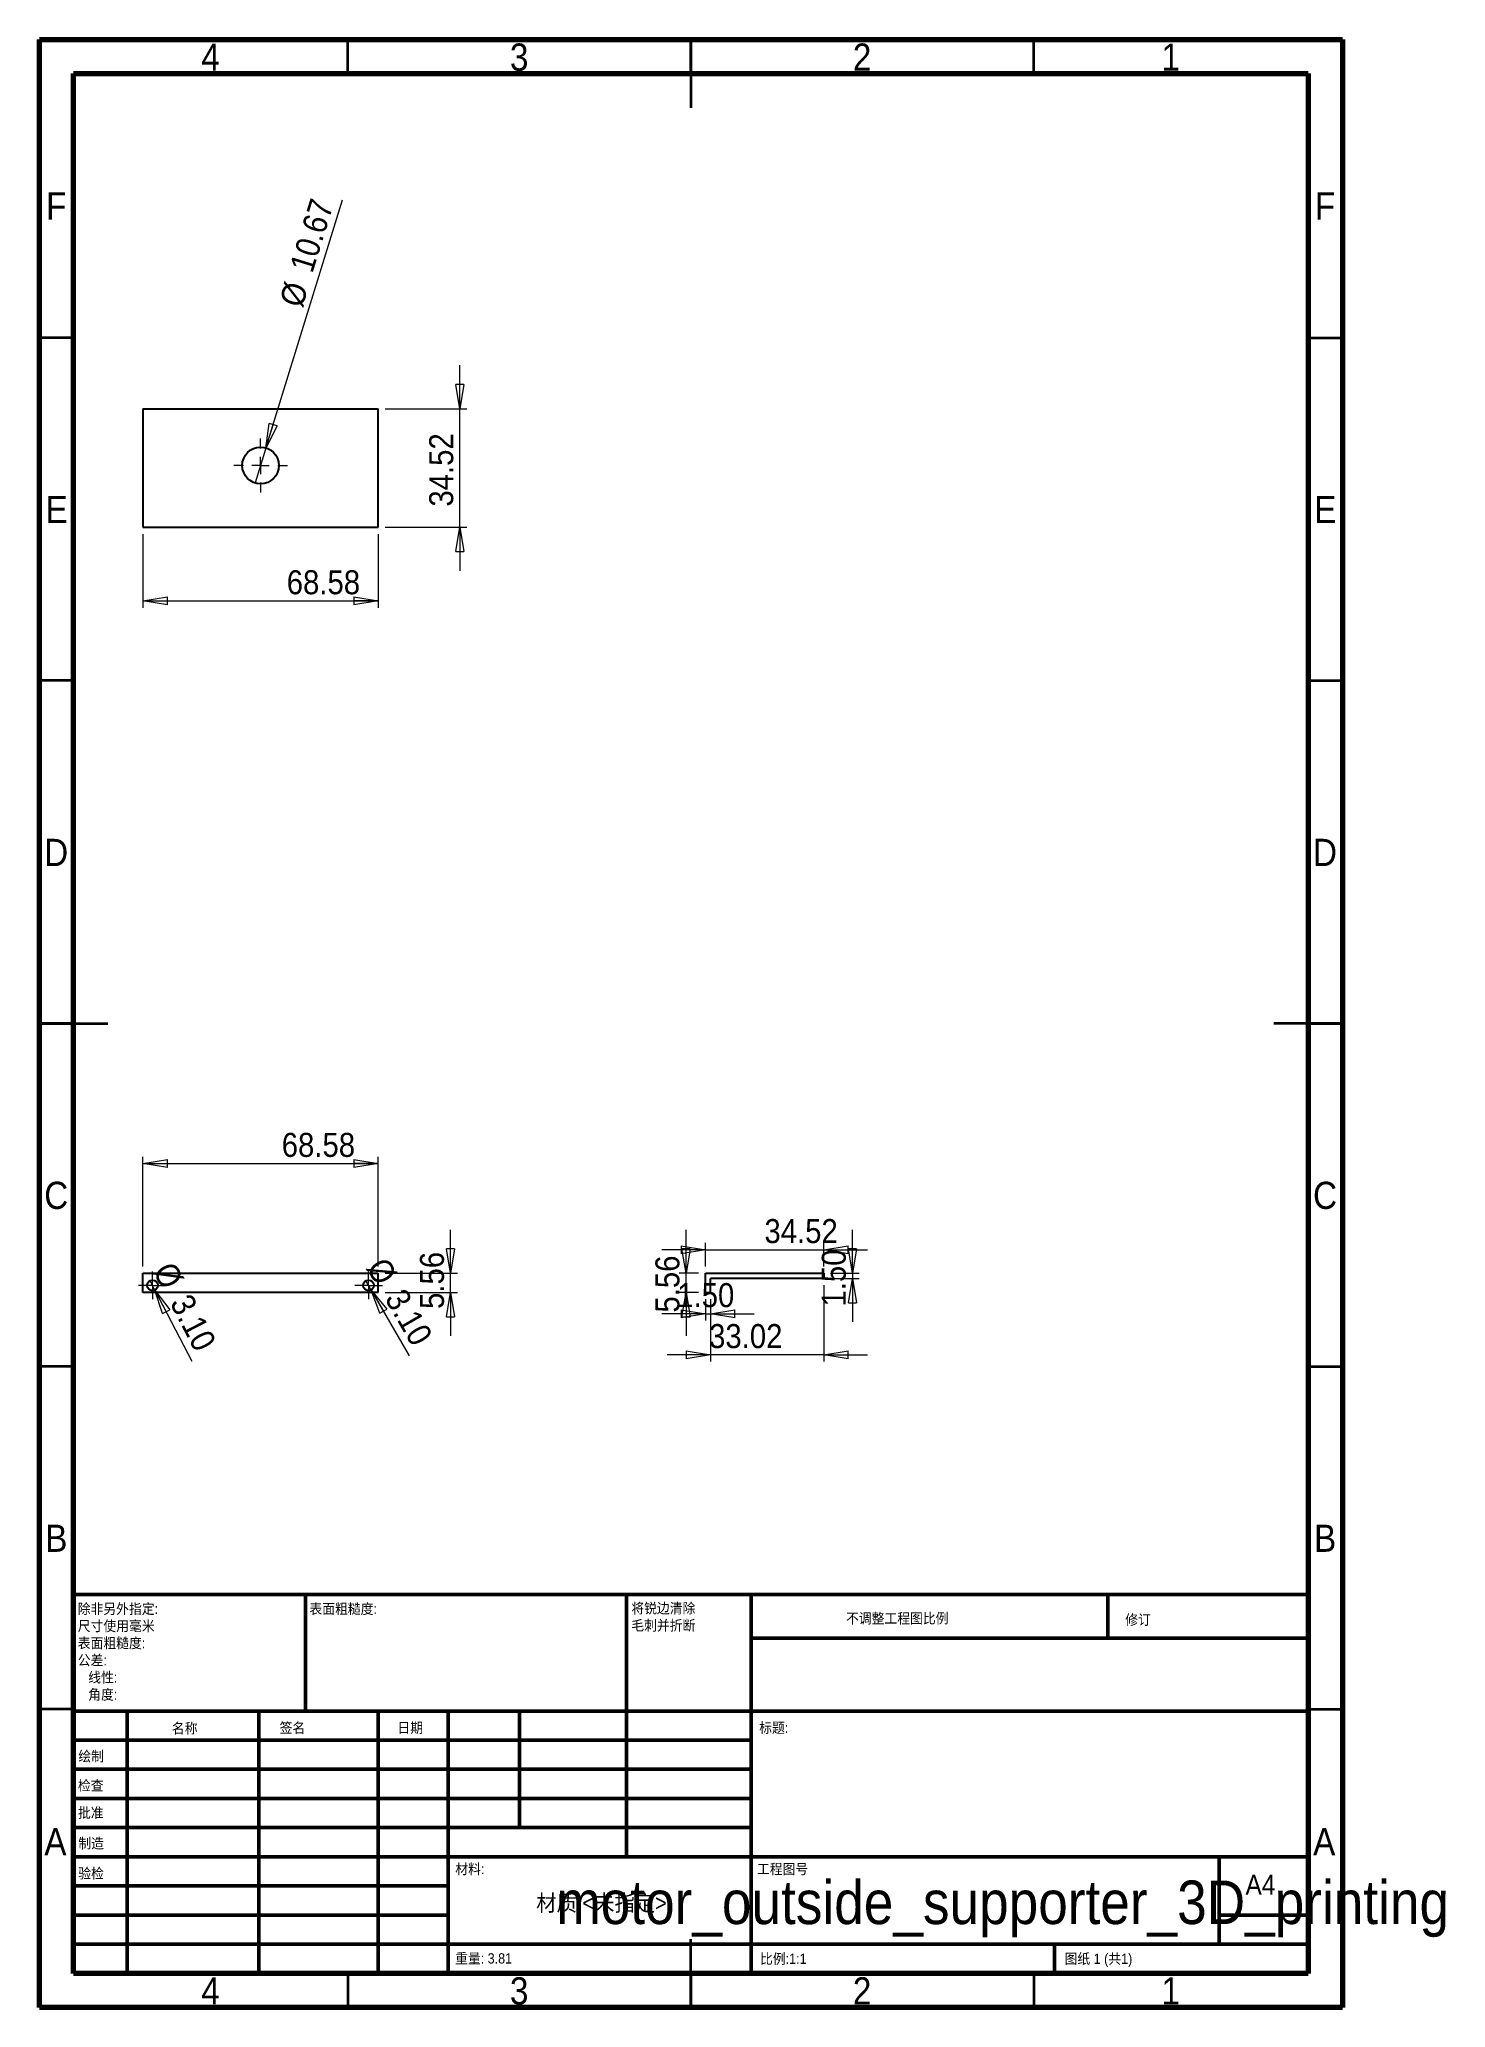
# Model space of a CAD drawing. Header units: millimetres. Extents: x 15 to 220, y 5 to 292.
import ezdxf

# ---------------------------------------------------------------- set-up
doc = ezdxf.new("R2010")
doc.units = ezdxf.units.MM
doc.styles.add('SLDTEXTSTYLE0', font='GOTHIC.TTF', dxfattribs={"width": 0.913})
doc.styles.add('SLDTEXTSTYLE1', font='GOTHIC.TTF', dxfattribs={"width": 0.913, "bigfont": 'bigfont'})
doc.dimstyles.new('SLDDIMSTYLE0', dxfattribs={"dimtxt": 3.5, "dimasz": 3.556, "dimexe": 0, "dimexo": 0.0625, "dimgap": 0.875, "dimtad": 1, "dimlfac": 2, "dimrnd": 1e-09, "dimzin": 12, "dimdsep": 46, "dimtxsty": 'SLDTEXTSTYLE0', "dimblk1": 'CLOSED', "dimblk2": 'CLOSED', "dimsah": 1, "dimcen": 0.09, "dimadec": 0, "dimazin": 3, "dimtfac": 1, "dimtofl": 0, "dimtmove": 0, "dimatfit": 3, "dimldrblk": 'CLOSED', "dimfxl": 0, "dimfrac": 2, "dimtolj": 1, "dimtzin": 12, "dimarcsym": 0})
doc.dimstyles.new('SLDDIMSTYLE1', dxfattribs={"dimtxt": 3.5, "dimasz": 3.556, "dimexe": 0, "dimexo": 0.0625, "dimgap": 0.875, "dimtad": 1, "dimlfac": 2, "dimrnd": 1e-09, "dimzin": 12, "dimdsep": 46, "dimtxsty": 'SLDTEXTSTYLE0', "dimblk1": 'CLOSED', "dimblk2": 'CLOSED', "dimsah": 1, "dimcen": 0.09, "dimadec": 0, "dimazin": 3, "dimtfac": 1, "dimtmove": 0, "dimatfit": 0, "dimldrblk": 'CLOSED', "dimfxl": 0, "dimfrac": 2, "dimtolj": 1, "dimtzin": 12, "dimarcsym": 0})
doc.dimstyles.new('SLDDIMSTYLE2', dxfattribs={"dimtxt": 3.5, "dimasz": 3.556, "dimexe": 0, "dimexo": 0.0625, "dimgap": 0.875, "dimtad": 1, "dimlfac": 2, "dimrnd": 1e-09, "dimzin": 4, "dimdsep": 46, "dimtxsty": 'SLDTEXTSTYLE0', "dimblk1": 'NONE', "dimblk2": 'CLOSED', "dimsah": 1, "dimcen": 0, "dimadec": 0, "dimazin": 1, "dimtfac": 1, "dimtmove": 0, "dimatfit": 3, "dimldrblk": 'NONE', "dimfxl": 0, "dimfrac": 2, "dimtolj": 1, "dimtzin": 12, "dimarcsym": 0})
doc.dimstyles.new('SLDDIMSTYLE3', dxfattribs={"dimtxt": 3.5, "dimasz": 3.556, "dimexe": 0, "dimexo": 0.0625, "dimgap": 0.875, "dimtad": 1, "dimlfac": 2, "dimrnd": 1e-09, "dimzin": 12, "dimdsep": 46, "dimtxsty": 'SLDTEXTSTYLE0', "dimblk1": 'NONE', "dimblk2": 'CLOSED', "dimsah": 1, "dimcen": 0, "dimadec": 0, "dimazin": 3, "dimtfac": 1, "dimtmove": 0, "dimatfit": 3, "dimldrblk": 'NONE', "dimfxl": 0, "dimfrac": 2, "dimtolj": 1, "dimtzin": 12, "dimarcsym": 0})
doc.dimstyles.new('SLDDIMSTYLE4', dxfattribs={"dimtxt": 3.5, "dimasz": 3.556, "dimexe": 0, "dimexo": 0.0625, "dimgap": 0.875, "dimtad": 1, "dimlfac": 2, "dimrnd": 1e-09, "dimzin": 4, "dimdsep": 46, "dimtxsty": 'SLDTEXTSTYLE0', "dimblk1": 'CLOSED', "dimblk2": 'CLOSED', "dimsah": 1, "dimcen": 0.09, "dimadec": 0, "dimazin": 1, "dimtfac": 1, "dimtmove": 0, "dimatfit": 0, "dimldrblk": 'CLOSED', "dimfxl": 0, "dimfrac": 2, "dimtolj": 1, "dimtzin": 12, "dimarcsym": 0})

# ---------------------------------------------------------------- blocks, each defined once
blk = doc.blocks.new('_Closed')
at = {"color": 0, "linetype": 'ByBlock', "lineweight": -2}
for p, q in [((-1, 0.166667), (0, 0)), ((-1, 0.166667), (-1, -0.166667)), ((0, 0), (-1, -0.166667)), ((0, 0), (-1, 0))]:
    blk.add_line(p, q, dxfattribs=at)
blk = doc.blocks.new('_D')
at = {"color": 7, "linetype": 'Continuous', "lineweight": 0}
for p, q in [((30.11, 113.08), (30.11, 129.08)), ((30.11, 128.08), (64.4, 128.08)), ((64.4, 113.08), (64.4, 129.08))]:
    blk.add_line(p, q, dxfattribs=at)
at = {"color": 7, "linetype": 'Continuous', "lineweight": 18, "xscale": 3.556, "yscale": 3.556, "rotation": 180.0000000000004}
blk.add_blockref('_Closed', (30.11, 128.08, 7.88), dxfattribs=at)
at = {"color": 7, "linetype": 'Continuous', "lineweight": 18, "xscale": 3.556, "yscale": 3.556}
blk.add_blockref('_Closed', (64.4, 128.08, 7.88), dxfattribs=at)
at = {"color": 7, "linetype": 'Continuous', "lineweight": 18, "insert": (50.34, 132.55), "char_height": 3.5, "attachment_point": 1, "style": 'SLDTEXTSTYLE0'}
blk.add_mtext('68.58', dxfattribs=at)
blk = doc.blocks.new('_D_1')
at = {"color": 7, "linetype": 'Continuous', "lineweight": 0}
for p, q in [((74.96, 112.08), (74.96, 118.43)), ((65.4, 112.08), (75.96, 112.08)), ((74.96, 109.3), (74.96, 112.08)), ((65.4, 109.3), (75.96, 109.3)), ((74.96, 109.3), (74.96, 102.95))]:
    blk.add_line(p, q, dxfattribs=at)
at = {"color": 7, "linetype": 'Continuous', "lineweight": 18, "xscale": 3.556, "yscale": 3.556}
for p, rotation in [((74.96, 112.08, 7.88), 270.0000000000004), ((74.96, 109.3, 7.88), 90.0000000000004)]:
    blk.add_blockref('_Closed', p, dxfattribs=dict(at, rotation=rotation))
at = {"color": 7, "linetype": 'Continuous', "lineweight": 18, "insert": (70.49, 106.88), "char_height": 3.5, "attachment_point": 1, "rotation": 90, "style": 'SLDTEXTSTYLE0'}
blk.add_mtext('5.56', dxfattribs=at)
blk = doc.blocks.new('_D_2')
at = {"color": 7, "linetype": 'Continuous', "lineweight": 0}
for q in [(62.61, 110.99), (68.93, 100.04)]:
    blk.add_line((63.39, 109.64), q, dxfattribs=at)
at = {"color": 7, "linetype": 'Continuous', "lineweight": 18, "xscale": 3.556, "yscale": 3.556, "rotation": 120.0000000000001}
blk.add_blockref('_Closed', (63.39, 109.64, 7.88), dxfattribs=at)
at = {"color": 7, "linetype": 'Continuous', "lineweight": 18, "char_height": 3.5, "attachment_point": 1, "rotation": 300, "style": 'SLDTEXTSTYLE0'}
for s, insert in [('%%c', (65.63, 114.69)), ('3.10', (68.32, 110.14))]:
    blk.add_mtext(s, dxfattribs=dict(at, insert=insert))
blk = doc.blocks.new('_None')
blk = doc.blocks.new('_D_3')
at = {"color": 7, "linetype": 'Continuous', "lineweight": 0}
for q in [(31.15, 111), (37.23, 99.27)]:
    blk.add_line((31.86, 109.63), q, dxfattribs=at)
at = {"color": 7, "linetype": 'Continuous', "lineweight": 18, "xscale": 3.556, "yscale": 3.556, "rotation": 117.3950958081473}
blk.add_blockref('_Closed', (31.86, 109.63, 7.88), dxfattribs=at)
at = {"color": 7, "linetype": 'Continuous', "lineweight": 18, "char_height": 3.5, "attachment_point": 1, "rotation": 297.3951, "style": 'SLDTEXTSTYLE0'}
for s, insert in [('%%c', (34.6, 114.05)), ('3.10', (37.08, 109.38))]:
    blk.add_mtext(s, dxfattribs=dict(at, insert=insert))
blk = doc.blocks.new('SW_CENTERMARKSYMBOL_0')
at = {"color": 0, "linetype": 'Continuous', "lineweight": 18}
for p, q in [((-1.25, 0), (-2.025, 0)), ((0, 0), (-1.25, 0)), ((0, 1.25), (0, 2.025)), ((0, 0), (0, 1.25)), ((0, 0), (0, -1.25)), ((0, 0), (1.25, 0)), ((1.25, 0), (2.025, 0)), ((0, -1.25), (0, -2.025))]:
    blk.add_line(p, q, dxfattribs=at)
blk = doc.blocks.new('SW_CENTERMARKSYMBOL_1')
at = {"color": 0, "linetype": 'Continuous', "lineweight": 18}
for p, q in [((-1.25, 0), (-2.025, 0)), ((0, 0), (-1.25, 0)), ((0, 1.25), (0, 2.025)), ((0, 0), (0, 1.25)), ((0, 0), (0, -1.25)), ((0, 0), (1.25, 0)), ((1.25, 0), (2.025, 0)), ((0, -1.25), (0, -2.025))]:
    blk.add_line(p, q, dxfattribs=at)
blk = doc.blocks.new('_D_4')
at = {"color": 7, "linetype": 'Continuous', "lineweight": 0}
for p, q in [((30.11, 219.86), (30.11, 209.12)), ((64.4, 219.86), (64.4, 209.12)), ((30.11, 210.12), (64.4, 210.12))]:
    blk.add_line(p, q, dxfattribs=at)
at = {"color": 7, "linetype": 'Continuous', "lineweight": 18, "xscale": 3.556, "yscale": 3.556, "rotation": 180.0000000000004}
blk.add_blockref('_Closed', (30.11, 210.12, -0.38), dxfattribs=at)
at = {"color": 7, "linetype": 'Continuous', "lineweight": 18, "xscale": 3.556, "yscale": 3.556}
blk.add_blockref('_Closed', (64.4, 210.12, -0.38), dxfattribs=at)
at = {"color": 7, "linetype": 'Continuous', "lineweight": 18, "insert": (51.07, 214.59), "char_height": 3.5, "attachment_point": 1, "style": 'SLDTEXTSTYLE0'}
blk.add_mtext('68.58', dxfattribs=at)
blk = doc.blocks.new('_D_5')
at = {"color": 7, "linetype": 'Continuous', "lineweight": 0}
for p, q in [((76.31, 238.12), (76.31, 244.47)), ((65.4, 238.12), (77.31, 238.12)), ((76.31, 220.86), (76.31, 238.12)), ((65.4, 220.86), (77.31, 220.86)), ((76.31, 220.86), (76.31, 214.51))]:
    blk.add_line(p, q, dxfattribs=at)
at = {"color": 7, "linetype": 'Continuous', "lineweight": 18, "xscale": 3.556, "yscale": 3.556}
for p, rotation in [((76.31, 238.12, -0.38), 270.0000000000004), ((76.31, 220.86, -0.38), 90.0000000000004)]:
    blk.add_blockref('_Closed', p, dxfattribs=dict(at, rotation=rotation))
at = {"color": 7, "linetype": 'Continuous', "lineweight": 18, "insert": (71.84, 223.87), "char_height": 3.5, "attachment_point": 1, "rotation": 90, "style": 'SLDTEXTSTYLE0'}
blk.add_mtext('34.52', dxfattribs=at)
blk = doc.blocks.new('_D_6')
at = {"color": 7, "linetype": 'Continuous', "lineweight": 0}
for q in [(59.2, 268.6), (46.46, 227.32)]:
    blk.add_line((48.04, 232.41), q, dxfattribs=at)
at = {"color": 7, "linetype": 'Continuous', "lineweight": 18, "xscale": 3.556, "yscale": 3.556, "rotation": 252.8598575271301}
blk.add_blockref('_Closed', (48.04, 232.41, -0.38), dxfattribs=at)
at = {"color": 7, "linetype": 'Continuous', "lineweight": 18, "char_height": 3.5, "attachment_point": 1, "rotation": 72.8599, "style": 'SLDTEXTSTYLE0'}
for s, insert in [('10.67', (51.45, 258.81)), ('%%c', (49.95, 253.75))]:
    blk.add_mtext(s, dxfattribs=dict(at, insert=insert))
blk = doc.blocks.new('SW_CENTERMARKSYMBOL_2')
at = {"color": 0, "linetype": 'Continuous', "lineweight": 18}
for p, q in [((0, 2.5), (0, 3.917)), ((-2.5, 0), (-3.917, 0)), ((0, 0), (-1.25, 0)), ((0, 0), (0, 1.25)), ((0, 0), (0, -1.25)), ((0, 0), (1.25, 0)), ((2.5, 0), (3.917, 0)), ((0, -2.5), (0, -3.917))]:
    blk.add_line(p, q, dxfattribs=at)
blk = doc.blocks.new('_D_7')
at = {"color": 7, "linetype": 'Continuous', "lineweight": 0}
for p, q in [((129.38, 110.33), (129.38, 99.2)), ((112.87, 108.3), (112.87, 99.2)), ((112.87, 100.2), (106.52, 100.2)), ((129.38, 100.2), (112.87, 100.2)), ((129.38, 100.2), (135.73, 100.2))]:
    blk.add_line(p, q, dxfattribs=at)
at = {"color": 7, "linetype": 'Continuous', "lineweight": 18, "xscale": 3.556, "yscale": 3.556}
blk.add_blockref('_Closed', (112.87, 100.2), dxfattribs=at)
at = {"color": 7, "linetype": 'Continuous', "lineweight": 18, "xscale": 3.556, "yscale": 3.556, "rotation": 180.0000000000004}
blk.add_blockref('_Closed', (129.38, 100.2), dxfattribs=at)
at = {"color": 7, "linetype": 'Continuous', "lineweight": 18, "insert": (112.65, 104.67), "char_height": 3.5, "attachment_point": 1, "style": 'SLDTEXTSTYLE0'}
blk.add_mtext('33.02', dxfattribs=at)
blk = doc.blocks.new('_D_8')
at = {"color": 7, "linetype": 'Continuous', "lineweight": 0}
for p, q in [((112.12, 115.51), (105.77, 115.51)), ((112.12, 113.08), (112.12, 116.51)), ((112.12, 115.51), (129.38, 115.51)), ((129.38, 113.08), (129.38, 116.51)), ((129.38, 115.51), (135.73, 115.51))]:
    blk.add_line(p, q, dxfattribs=at)
at = {"color": 7, "linetype": 'Continuous', "lineweight": 18, "xscale": 3.556, "yscale": 3.556}
blk.add_blockref('_Closed', (112.12, 115.51), dxfattribs=at)
at = {"color": 7, "linetype": 'Continuous', "lineweight": 18, "xscale": 3.556, "yscale": 3.556, "rotation": 180.0000000000004}
blk.add_blockref('_Closed', (129.38, 115.51), dxfattribs=at)
at = {"color": 7, "linetype": 'Continuous', "lineweight": 18, "insert": (120.72, 119.98), "char_height": 3.5, "attachment_point": 1, "style": 'SLDTEXTSTYLE0'}
blk.add_mtext('34.52', dxfattribs=at)
blk = doc.blocks.new('_D_9')
at = {"color": 7, "linetype": 'Continuous', "lineweight": 0}
for p, q in [((133.55, 112.08), (133.55, 118.43)), ((130.38, 112.08), (134.55, 112.08)), ((133.55, 112.08), (133.55, 111.33)), ((130.38, 111.33), (134.55, 111.33)), ((133.55, 111.33), (133.55, 104.98))]:
    blk.add_line(p, q, dxfattribs=at)
at = {"color": 7, "linetype": 'Continuous', "lineweight": 18, "xscale": 3.556, "yscale": 3.556}
for p, rotation in [((133.55, 112.08), 270.0000000000004), ((133.55, 111.33), 90.0000000000004)]:
    blk.add_blockref('_Closed', p, dxfattribs=dict(at, rotation=rotation))
at = {"color": 7, "linetype": 'Continuous', "lineweight": 18, "insert": (129.08, 107.23), "char_height": 3.5, "attachment_point": 1, "rotation": 90, "style": 'SLDTEXTSTYLE0'}
blk.add_mtext('1.50', dxfattribs=at)
blk = doc.blocks.new('_D_10')
at = {"color": 7, "linetype": 'Continuous', "lineweight": 0}
for p, q in [((109.29, 112.08), (109.29, 118.43)), ((111.12, 112.08), (108.29, 112.08)), ((109.29, 109.3), (109.29, 112.08)), ((111.12, 109.3), (108.29, 109.3)), ((109.29, 109.3), (109.29, 102.95))]:
    blk.add_line(p, q, dxfattribs=at)
at = {"color": 7, "linetype": 'Continuous', "lineweight": 18, "xscale": 3.556, "yscale": 3.556}
for p, rotation in [((109.29, 112.08), 270.0000000000004), ((109.29, 109.3), 90.0000000000004)]:
    blk.add_blockref('_Closed', p, dxfattribs=dict(at, rotation=rotation))
at = {"color": 7, "linetype": 'Continuous', "lineweight": 18, "insert": (104.82, 106.35), "char_height": 3.5, "attachment_point": 1, "rotation": 90, "style": 'SLDTEXTSTYLE0'}
blk.add_mtext('5.56', dxfattribs=at)
blk = doc.blocks.new('_D_11')
at = {"color": 7, "linetype": 'Continuous', "lineweight": 0}
for p, q in [((112.12, 108.3), (112.12, 105.17)), ((112.87, 108.3), (112.87, 105.17)), ((112.12, 106.17), (105.77, 106.17)), ((112.12, 106.17), (112.87, 106.17)), ((112.87, 106.17), (119.22, 106.17))]:
    blk.add_line(p, q, dxfattribs=at)
at = {"color": 7, "linetype": 'Continuous', "lineweight": 18, "xscale": 3.556, "yscale": 3.556}
blk.add_blockref('_Closed', (112.12, 106.17), dxfattribs=at)
at = {"color": 7, "linetype": 'Continuous', "lineweight": 18, "xscale": 3.556, "yscale": 3.556, "rotation": 180.0000000000004}
blk.add_blockref('_Closed', (112.87, 106.17), dxfattribs=at)
at = {"color": 7, "linetype": 'Continuous', "lineweight": 18, "insert": (108.01, 110.64), "char_height": 3.5, "attachment_point": 1, "style": 'SLDTEXTSTYLE0'}
blk.add_mtext('1.50', dxfattribs=at)

msp = doc.modelspace()

# ---------------------------------------------------------------- linework, layer by layer
at = {"color": 7, "linetype": 'Continuous', "lineweight": 70}
for p, q in [((15, 5), (15, 292)), ((15, 292), (205, 292)), ((205, 292), (205, 5)), ((20, 10), (20, 287)), ((20, 287), (200, 287)), ((200, 287), (200, 10)), ((200, 10), (20, 10)), ((205, 5), (15, 5))]:
    msp.add_line(p, q, dxfattribs=at)
at = {"color": 7, "linetype": 'Continuous', "lineweight": 35}
for p, q in [((60, 287), (60, 292)), ((110, 292), (110, 282)), ((110, 287), (110, 292)), ((160, 287), (160, 292)), ((20, 248.5), (15, 248.5)), ((200, 248.5), (205, 248.5)), ((20, 198.5), (15, 198.5)), ((200, 198.5), (205, 198.5)), ((15, 148.5), (25, 148.5)), ((20, 148.5), (15, 148.5)), ((205, 148.5), (195, 148.5)), ((200, 148.5), (205, 148.5)), ((20, 98.5), (15, 98.5)), ((200, 98.5), (205, 98.5)), ((20, 48.5), (15, 48.5)), ((200, 48.5), (205, 48.5)), ((110, 5), (110, 15)), ((60, 10), (60, 5)), ((110, 10), (110, 5)), ((160, 10), (160, 5))]:
    msp.add_line(p, q, dxfattribs=at)
at = {"color": 7, "linetype": 'Continuous', "lineweight": 25}
for p, q in [((30.105, 238.12), (64.395, 238.12)), ((30.105, 238.12), (30.105, 220.86)), ((64.395, 220.86), (64.395, 238.12)), ((30.105, 220.86), (64.395, 220.86)), ((30.105, 109.299), (30.105, 112.081)), ((30.105, 112.081), (64.395, 112.081)), ((64.395, 109.299), (64.395, 112.081)), ((112.12, 109.299), (112.12, 112.081)), ((112.12, 112.081), (129.38, 112.081)), ((129.38, 112.081), (129.38, 111.331)), ((64.395, 109.299), (30.105, 109.299)), ((112.12, 109.299), (112.87, 109.299)), ((129.38, 111.331), (112.87, 111.331)), ((112.87, 109.299), (112.87, 111.331))]:
    msp.add_line(p, q, dxfattribs=at)
at = {"color": 7, "linetype": 'Continuous', "lineweight": 50}
for p, q in [((20, 65.25), (200, 65.25)), ((20, 65.25), (20, 10)), ((53.8, 48.25), (53.8, 65.25)), ((100.6, 65.25), (100.6, 27)), ((118.8, 65.25), (118.8, 10)), ((170.8, 58.875), (170.8, 65.25)), ((200, 58.875), (118.8, 58.875)), ((200, 48.25), (20, 48.25)), ((27.8, 48.25), (27.8, 10)), ((46.991, 48.25), (46.991, 10)), ((64.3989, 48.25), (64.3989, 10)), ((74.6, 10), (74.6, 48.25)), ((85, 31.25), (85, 48.25)), ((118.8, 44), (20, 44)), ((118.8, 39.75), (20, 39.75)), ((118.8, 35.5), (20, 35.5)), ((118.8, 31.25), (20, 31.25)), ((74.6, 27), (20, 27)), ((74.6, 27), (200, 27)), ((187, 14.25), (187, 27)), ((74.6, 22.7499), (20, 22.7499)), ((74.6, 18.5), (20, 18.5)), ((200, 18.5), (187, 18.5)), ((20, 14.25), (200, 14.25)), ((163, 10), (163, 14.25))]:
    msp.add_line(p, q, dxfattribs=at)
at = {"color": 7, "linetype": 'Continuous', "lineweight": 25}
for centre, radius in [((47.25, 229.865), 2.667), ((31.502, 110.315), 0.775), ((62.998, 110.315), 0.775)]:
    msp.add_circle(centre, radius, dxfattribs=at)

# ---------------------------------------------------------------- block references
at = {"color": 7, "linetype": 'Continuous', "lineweight": 0}
for name, p in [('SW_CENTERMARKSYMBOL_2', (47.25, 229.865)), ('SW_CENTERMARKSYMBOL_0', (31.502, 110.315)), ('SW_CENTERMARKSYMBOL_1', (62.998, 110.315))]:
    msp.add_blockref(name, p, dxfattribs=at)

# ---------------------------------------------------------------- texts
for s, insert, char_height, attachment_point, style in [('4', (39.96, 291.3966), 3.9687, 2, 'SLDTEXTSTYLE0'), ('3', (84.96, 291.3966), 3.9687, 2, 'SLDTEXTSTYLE0'), ('2', (134.96, 291.3966), 3.9687, 2, 'SLDTEXTSTYLE0'), ('1', (179.96, 291.3966), 3.9687, 2, 'SLDTEXTSTYLE0'), ('F', (17.4577, 269.6795), 3.9687, 2, 'SLDTEXTSTYLE0'), ('F', (202.4577, 269.6795), 3.9687, 2, 'SLDTEXTSTYLE0'), ('E', (17.5078, 225.4295), 3.9687, 2, 'SLDTEXTSTYLE0'), ('E', (202.5078, 225.4295), 3.9687, 2, 'SLDTEXTSTYLE0'), ('D', (17.4527, 175.4295), 3.9687, 2, 'SLDTEXTSTYLE0'), ('D', (202.4527, 175.4295), 3.9687, 2, 'SLDTEXTSTYLE0'), ('C', (17.4587, 125.4295), 3.9687, 2, 'SLDTEXTSTYLE0'), ('C', (202.4587, 125.4295), 3.9687, 2, 'SLDTEXTSTYLE0'), ('B', (17.4706, 75.4295), 3.9687, 2, 'SLDTEXTSTYLE0'), ('B', (202.4706, 75.4295), 3.9687, 2, 'SLDTEXTSTYLE0'), ('除非另外指定:', (20.5937, 63.9034), 1.5, 1, 'SLDTEXTSTYLE1'), ('表面粗糙度:', (54.3713, 63.9017), 1.5, 1, 'SLDTEXTSTYLE1'), ('将锐边清除', (101.3092, 63.9855), 1.5, 1, 'SLDTEXTSTYLE1'), ('尺寸使用毫米', (20.5937, 61.4034), 1.5, 1, 'SLDTEXTSTYLE1'), ('毛刺并折断', (101.3092, 61.4855), 1.5, 1, 'SLDTEXTSTYLE1'), ('不调整工程图比例', (132.6146, 62.5154), 1.5, 1, 'SLDTEXTSTYLE1'), ('修订', (173.3276, 62.3173), 1.5, 1, 'SLDTEXTSTYLE1'), ('表面粗糙度:', (20.5937, 58.9034), 1.5, 1, 'SLDTEXTSTYLE1'), ('公差:', (20.5937, 56.4034), 1.5, 1, 'SLDTEXTSTYLE1'), ('   线性:', (20.5937, 53.9034), 1.5, 1, 'SLDTEXTSTYLE1'), ('   角度:', (20.5937, 51.4034), 1.5, 1, 'SLDTEXTSTYLE1'), ('名称', (34.3222, 46.4839), 1.5, 1, 'SLDTEXTSTYLE1'), ('签名', (50.0336, 46.5442), 1.5, 1, 'SLDTEXTSTYLE1'), ('日期', (67.2147, 46.5586), 1.5, 1, 'SLDTEXTSTYLE1'), ('标题:', (119.9562, 46.5586), 1.5, 1, 'SLDTEXTSTYLE1'), ('绘制', (20.6847, 42.4121), 1.5, 1, 'SLDTEXTSTYLE1'), ('检查', (20.6236, 38.1368), 1.5, 1, 'SLDTEXTSTYLE1'), ('批准', (20.6216, 34.1592), 1.5, 1, 'SLDTEXTSTYLE1'), ('A', (17.3397, 31.1795), 3.9687, 2, 'SLDTEXTSTYLE0'), ('制造', (20.6822, 29.7161), 1.5, 1, 'SLDTEXTSTYLE1'), ('A', (202.3397, 31.1795), 3.9687, 2, 'SLDTEXTSTYLE0'), ('材料:', (75.6459, 25.9685), 1.5, 1, 'SLDTEXTSTYLE1'), ('工程图号', (119.6287, 25.9685), 1.5, 1, 'SLDTEXTSTYLE1'), ('验检', (20.6769, 25.3321), 1.5, 1, 'SLDTEXTSTYLE1'), ('motor_outside_supporter_3D_printing', (155.4667, 23.5325), 6.35, 2, 'SLDTEXTSTYLE0'), ('A4', (190.8712, 24.3723), 2.91042, 1, 'SLDTEXTSTYLE0'), ('材质 <未指定>', (96.9665, 21.4576), 2.38125, 2, 'SLDTEXTSTYLE1'), ('重量: 3.81', (75.6178, 12.9317), 1.4986, 1, 'SLDTEXTSTYLE1'), ('比例:1:1', (120.074, 12.8825), 1.5, 1, 'SLDTEXTSTYLE1'), ('图纸 1 (共1)', (164.4783, 12.8825), 1.5, 1, 'SLDTEXTSTYLE1'), ('4', (39.96, 9.4295), 3.9687, 2, 'SLDTEXTSTYLE0'), ('3', (84.96, 9.4295), 3.9687, 2, 'SLDTEXTSTYLE0'), ('2', (134.96, 9.4295), 3.9687, 2, 'SLDTEXTSTYLE0'), ('1', (179.96, 9.4295), 3.9687, 2, 'SLDTEXTSTYLE0')]:
    msp.add_mtext(s, dxfattribs=dict(at, insert=insert, char_height=char_height, attachment_point=attachment_point, style=style))

# ---------------------------------------------------------------- dimensions: what is measured, and where the dimension line sits
at = {"color": 7, "linetype": 'Continuous', "lineweight": 18}
for p1, p2, dimstyle, picture, middle in [((46.464, 227.3165), (48.036, 232.4135), 'SLDDIMSTYLE3', '_D_6', (56.7404, 260.6373)), ((31.1454, 111.0031), (31.8586, 109.6269), 'SLDDIMSTYLE2', '_D_3', (33.9315, 105.6271)), ((62.6105, 110.9862), (63.3855, 109.6438), 'SLDDIMSTYLE2', '_D_2', (65.3456, 106.2489))]:
    dim = msp.add_diameter_dim_2p(p1=p1, p2=p2, dimstyle=dimstyle, dxfattribs=at)
    dim.commit()
    dim.dimension.update_dxf_attribs({"geometry": picture, "text_midpoint": middle, "dimtype": 163})
for base, p1, p2, dimstyle, picture, middle in [((76.3088, 238.12), (64.395, 220.86), (64.395, 238.12), 'SLDDIMSTYLE1', '_D_5', (76.3088, 229.6919)), ((74.9621, 112.081), (64.395, 109.299), (64.395, 112.081), 'SLDDIMSTYLE1', '_D_1', (74.9621, 111.405)), ((109.2915, 112.081), (112.12, 109.299), (112.12, 112.081), 'SLDDIMSTYLE1', '_D_10', (109.2915, 110.8803)), ((133.5538, 111.331), (129.38, 112.081), (129.38, 111.331), 'SLDDIMSTYLE4', '_D_9', (133.5538, 111.757))]:
    dim = msp.add_linear_dim(base=base, p1=p1, p2=p2, angle=90, dimstyle=dimstyle, dxfattribs=at)
    dim.commit()
    dim.dimension.update_dxf_attribs({"geometry": picture, "text_midpoint": middle, "dimtype": 160})
for base, p1, p2, dimstyle, picture, middle in [((64.395, 210.1235), (30.105, 220.86), (64.395, 220.86), 'SLDDIMSTYLE0', '_D_4', (56.8921, 210.1235)), ((64.395, 128.081), (30.105, 112.081), (64.395, 112.081), 'SLDDIMSTYLE0', '_D', (56.1583, 128.081)), ((129.38, 115.5135), (112.12, 112.081), (129.38, 112.081), 'SLDDIMSTYLE1', '_D_8', (126.535, 115.5135)), ((112.87, 106.1727), (112.12, 109.299), (112.87, 109.299), 'SLDDIMSTYLE4', '_D_11', (112.539, 106.1727)), ((112.87, 100.2004), (129.38, 111.331), (112.87, 109.299), 'SLDDIMSTYLE1', '_D_7', (118.4718, 100.2004))]:
    dim = msp.add_linear_dim(base=base, p1=p1, p2=p2, dimstyle=dimstyle, dxfattribs=at)
    dim.commit()
    dim.dimension.update_dxf_attribs({"geometry": picture, "text_midpoint": middle, "dimtype": 160})

doc.saveas('drawing.dxf')
